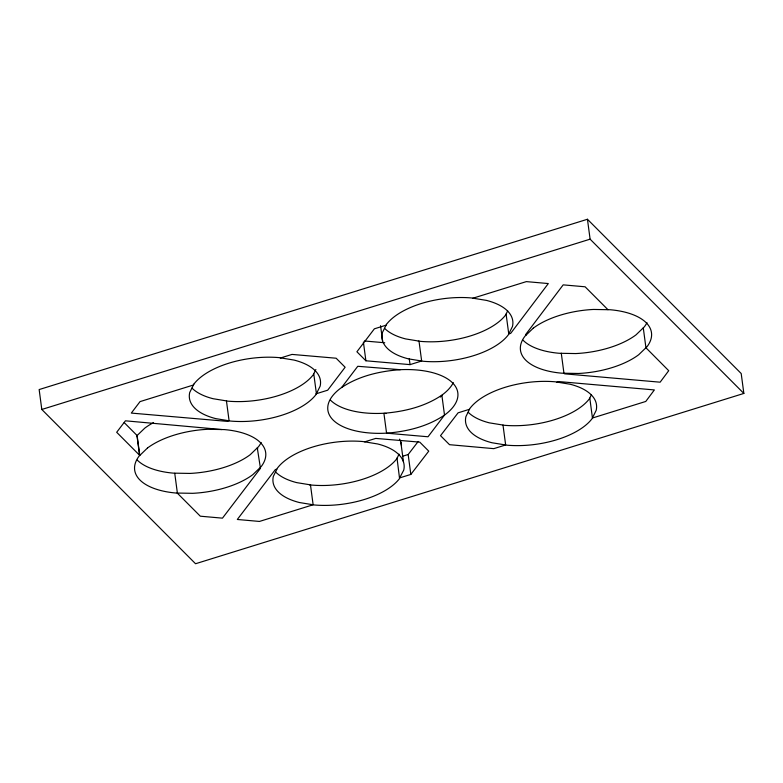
<?xml version="1.0" encoding="UTF-8"?>
<svg xmlns="http://www.w3.org/2000/svg" width="783" height="783" viewBox="0 0 783 783"><rect width="100%" height="100%" fill="white"/><g stroke="black" fill="none" stroke-linecap="round" stroke-linejoin="round"><path stroke-width="1.17" d="M399.046 454.101L396.912 458.613A66.085 31.222 -7.6 0 1 311.732 485.069L296.757 482.631A66.085 31.222 -7.6 0 1 275.655 472.051M364.682 441.847L375.732 438.411L419.757 442.121L428.751 451.135L410.83 474.429L399.673 477.894L403.734 470.133A66.085 31.222 -7.6 0 0 377.66 443.971L362.695 441.524A66.085 31.222 -7.6 0 0 277.515 467.98L273.345 476.367A66.085 31.222 -7.6 0 0 299.419 502.529L314.384 504.976A66.085 31.222 -7.6 0 0 399.565 478.521L397.01 457.986M469.487 409.294L465.905 416.634A66.017 31.203 -7.6 0 0 491.998 442.757L506.963 445.194A66.017 31.203 -7.6 0 0 592.036 418.729L596.186 410.341A66.017 31.203 -7.6 0 0 570.093 384.228L555.127 381.791A66.017 31.203 -7.6 0 0 470.054 408.246L469.487 409.294L458.094 412.827L440.526 435.671L449.52 444.685L493.799 448.649L505.652 444.969L502.999 425.061L489.346 422.849A66.017 31.203 -7.6 0 1 468.234 412.298M502.999 425.061L504.311 425.286A66.017 31.203 -7.6 0 0 589.374 398.821L591.39 394.818M315.872 369.527L313.298 374.714A66.085 31.222 -7.6 0 1 228.117 401.17L213.142 398.723A66.085 31.222 -7.6 0 1 192.041 388.153M507.687 310.861L505.642 314.972A65.948 31.163 -7.6 0 1 420.628 341.378L405.692 338.931A65.948 31.163 -7.6 0 1 384.619 328.38M341.623 387.497L357.772 366.287L400.299 369.693A65.557 30.977 -7.6 0 1 445.106 414.647L444.509 415.068C427.449 426.627 406.876 431.541 386.567 433.175L385.353 433.205A65.557 30.977 -7.6 0 1 340.556 388.26C358.027 376.134 379.354 371.191 400.299 369.693M440.418 397.05L442.444 394.74A65.557 30.977 -7.6 0 0 453.318 382.623M402.589 456.254L408.168 454.522L418.21 441.475M136.487 436.131L144.816 428.105A66.085 31.222 -7.6 0 1 153.478 422.634M587.446 219.26L39.15 389.562L41.802 409.47L195.554 563.74L743.85 393.438L741.198 373.53L587.446 219.26L590.108 239.167L743.85 393.438M41.802 409.47L590.108 239.167M193.43 385.011L140.04 401.61L131.309 413.081L227.266 421.371L229.096 420.804L226.444 400.896M280.304 358.046L292.02 354.415L336.142 358.223L345.127 367.237L327.685 390.198L315.931 393.849M386.068 325.19L374.372 328.821L356.911 351.763L365.896 360.787L410.047 364.624L421.655 361.012L419.003 341.104L418.318 341.319M472.599 298.313L526.342 281.616L548.315 283.554L510.702 333.352L508.754 333.959L506.092 314.061M276.712 469.174L275.332 469.594L237.318 519.472L259.467 521.439L313.131 504.771L310.469 484.863L309.755 485.088M556.87 382.153L558.749 381.566L654.363 389.934L645.769 401.454L592.447 418.014L589.795 398.107M646.983 322.635A66.085 31.222 -7.6 0 1 644.35 326.824L636.021 334.86A66.085 31.222 -7.6 0 1 575.789 353.564L559.17 353.28A66.085 31.222 -7.6 0 1 523.093 340.262M364.438 340.987L384.727 342.748M386.273 413.473L382.701 413.307A65.557 30.977 -7.6 0 1 330.426 400.103M607.951 309.696L585.107 286.793L563.173 284.865L525.579 334.644L526.059 335.124M257.793 448.405L257.284 447.896L260.455 468.312L222.46 518.16L200.301 516.193L177.252 493.065M221.814 429.544L125.417 420.814L116.687 432.285L139.766 455.442L137.103 435.534L124.213 422.595M174.746 473.304L177.398 493.212M643.274 327.862L645.936 347.76L668.721 370.692L660.138 382.192L564.641 373.834L563.936 373.129L561.274 353.221M409.264 358.761L410.047 364.624M408.168 454.522L410.83 474.429M400.808 442.043L403.47 461.95M380.558 325.669L382.593 340.889M363.4 342.054L365.896 360.787M313.758 373.794L316.41 393.702M136.937 435.368L139.589 455.266M261.17 442.493A66.085 31.222 -7.6 0 1 258.537 446.672L250.208 454.708A66.085 31.222 -7.6 0 1 189.985 473.421L173.366 473.138A66.085 31.222 -7.6 0 1 137.289 460.11M399.565 439.155A66.085 31.222 -7.6 0 1 401.473 445.488M193.9 384.081L189.731 392.469A66.085 31.222 -7.6 0 0 215.805 418.631L230.77 421.078A66.085 31.222 -7.6 0 0 315.95 394.622L320.12 386.234A66.085 31.222 -7.6 0 0 294.046 360.072L279.081 357.625A66.085 31.222 -7.6 0 0 193.9 384.081M386.489 324.358L382.319 332.726A65.948 31.163 -7.6 0 0 408.344 358.839L423.29 361.276A65.948 31.163 -7.6 0 0 508.294 334.879L512.464 326.501A65.948 31.163 -7.6 0 0 486.439 300.388L471.493 297.951A65.948 31.163 -7.6 0 0 386.489 324.358M444.509 415.068L428.017 436.767L386.567 433.175L383.905 413.267C404.224 411.643 424.797 406.729 441.857 395.161L444.509 415.068M147.478 448.013L139.149 456.039A66.085 31.222 -7.6 0 0 176.018 493.036L192.638 493.319A66.085 31.222 -7.6 0 0 252.87 474.615L261.199 466.58A66.085 31.222 -7.6 0 0 224.32 429.583L207.71 429.299A66.085 31.222 -7.6 0 0 147.478 448.013M533.282 328.155L524.953 336.191A66.085 31.222 -7.6 0 0 561.822 373.188L578.441 373.471A66.085 31.222 -7.6 0 0 638.674 354.758L647.003 346.732A66.085 31.222 -7.6 0 0 610.133 309.735L593.514 309.451A66.085 31.222 -7.6 0 0 533.282 328.155"/></g></svg>
